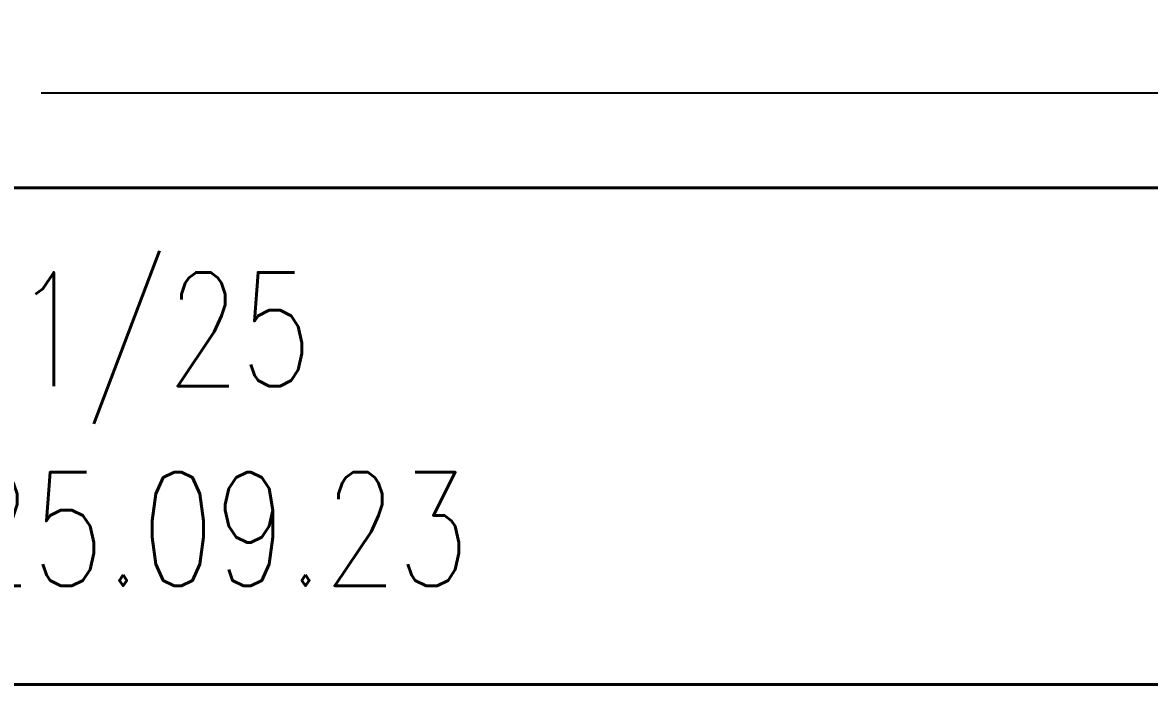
# Model space of a CAD drawing. Header units: millimetres. Extents: x 6676 to 14342, y 3639 to 5293.
# Drawn here: x 8576.4 to 8646, y 4570.2 to 4611 of the extents above; entities that cross this region are included whole.
import ezdxf

# ---------------------------------------------------------------- set-up
doc = ezdxf.new("R2010")
doc.units = ezdxf.units.MM
doc.layers.add('A-dim-work', color=8, linetype='Continuous')
doc.layers.add('TEXT', color=14, linetype='Continuous')
doc.layers.add('A-VIEW-30', color=6, linetype='Continuous', lineweight=15)
doc.styles.add('CAMPOS-C', font='ROMANS', dxfattribs={"width": 0.75, "height": 2.2})

# ---------------------------------------------------------------- blocks, each defined once
blk = doc.blocks.new('A$C70B91C7D')
at = {"layer": 'TEXT', "color": 19, "true_color": 0x311916}
blk.add_line((0, -2.2163), (4.3548, -2.2163), dxfattribs=at)

msp = doc.modelspace()

# ---------------------------------------------------------------- linework, layer by layer
at = {"layer": 'A-dim-work', "color": 6, "lineweight": 40, "ltscale": 20}
for points in [[(7865.121, 4570.166), (7865.121, 5282.666), (8815.121, 5282.666), (8815.121, 4570.166)], [(8548.593, 4685.065), (8815.121, 4685.065), (8815.121, 4570.166), (8548.593, 4570.166)]]:
    msp.add_lwpolyline(points, close=True, dxfattribs=at)
msp.add_lwpolyline([(8548.593, 4600.836), (8815.121, 4600.836)], dxfattribs=at)

# ---------------------------------------------------------------- block references
at = {"layer": 'A-VIEW-30', "lineweight": 40, "xscale": 30.87765168342476, "yscale": 30.87765168342476, "zscale": 30.87765168342476}
msp.add_blockref('A$C70B91C7D', (8577.562, 4675.132), dxfattribs=at)

# ---------------------------------------------------------------- texts
at = {"layer": 'A-dim-work', "color": 6, "lineweight": 40, "ltscale": 20, "style": 'CAMPOS-C', "width": 0.75}
for s, height, p in [('A3_E:1/25', 7.0124, (8557.154, 4588.594)), ('REV.25.09.23', 7.01242, (8557.154, 4576.26))]:
    msp.add_text(s, height=height, dxfattribs=at).set_placement(p)

doc.saveas('drawing.dxf')
